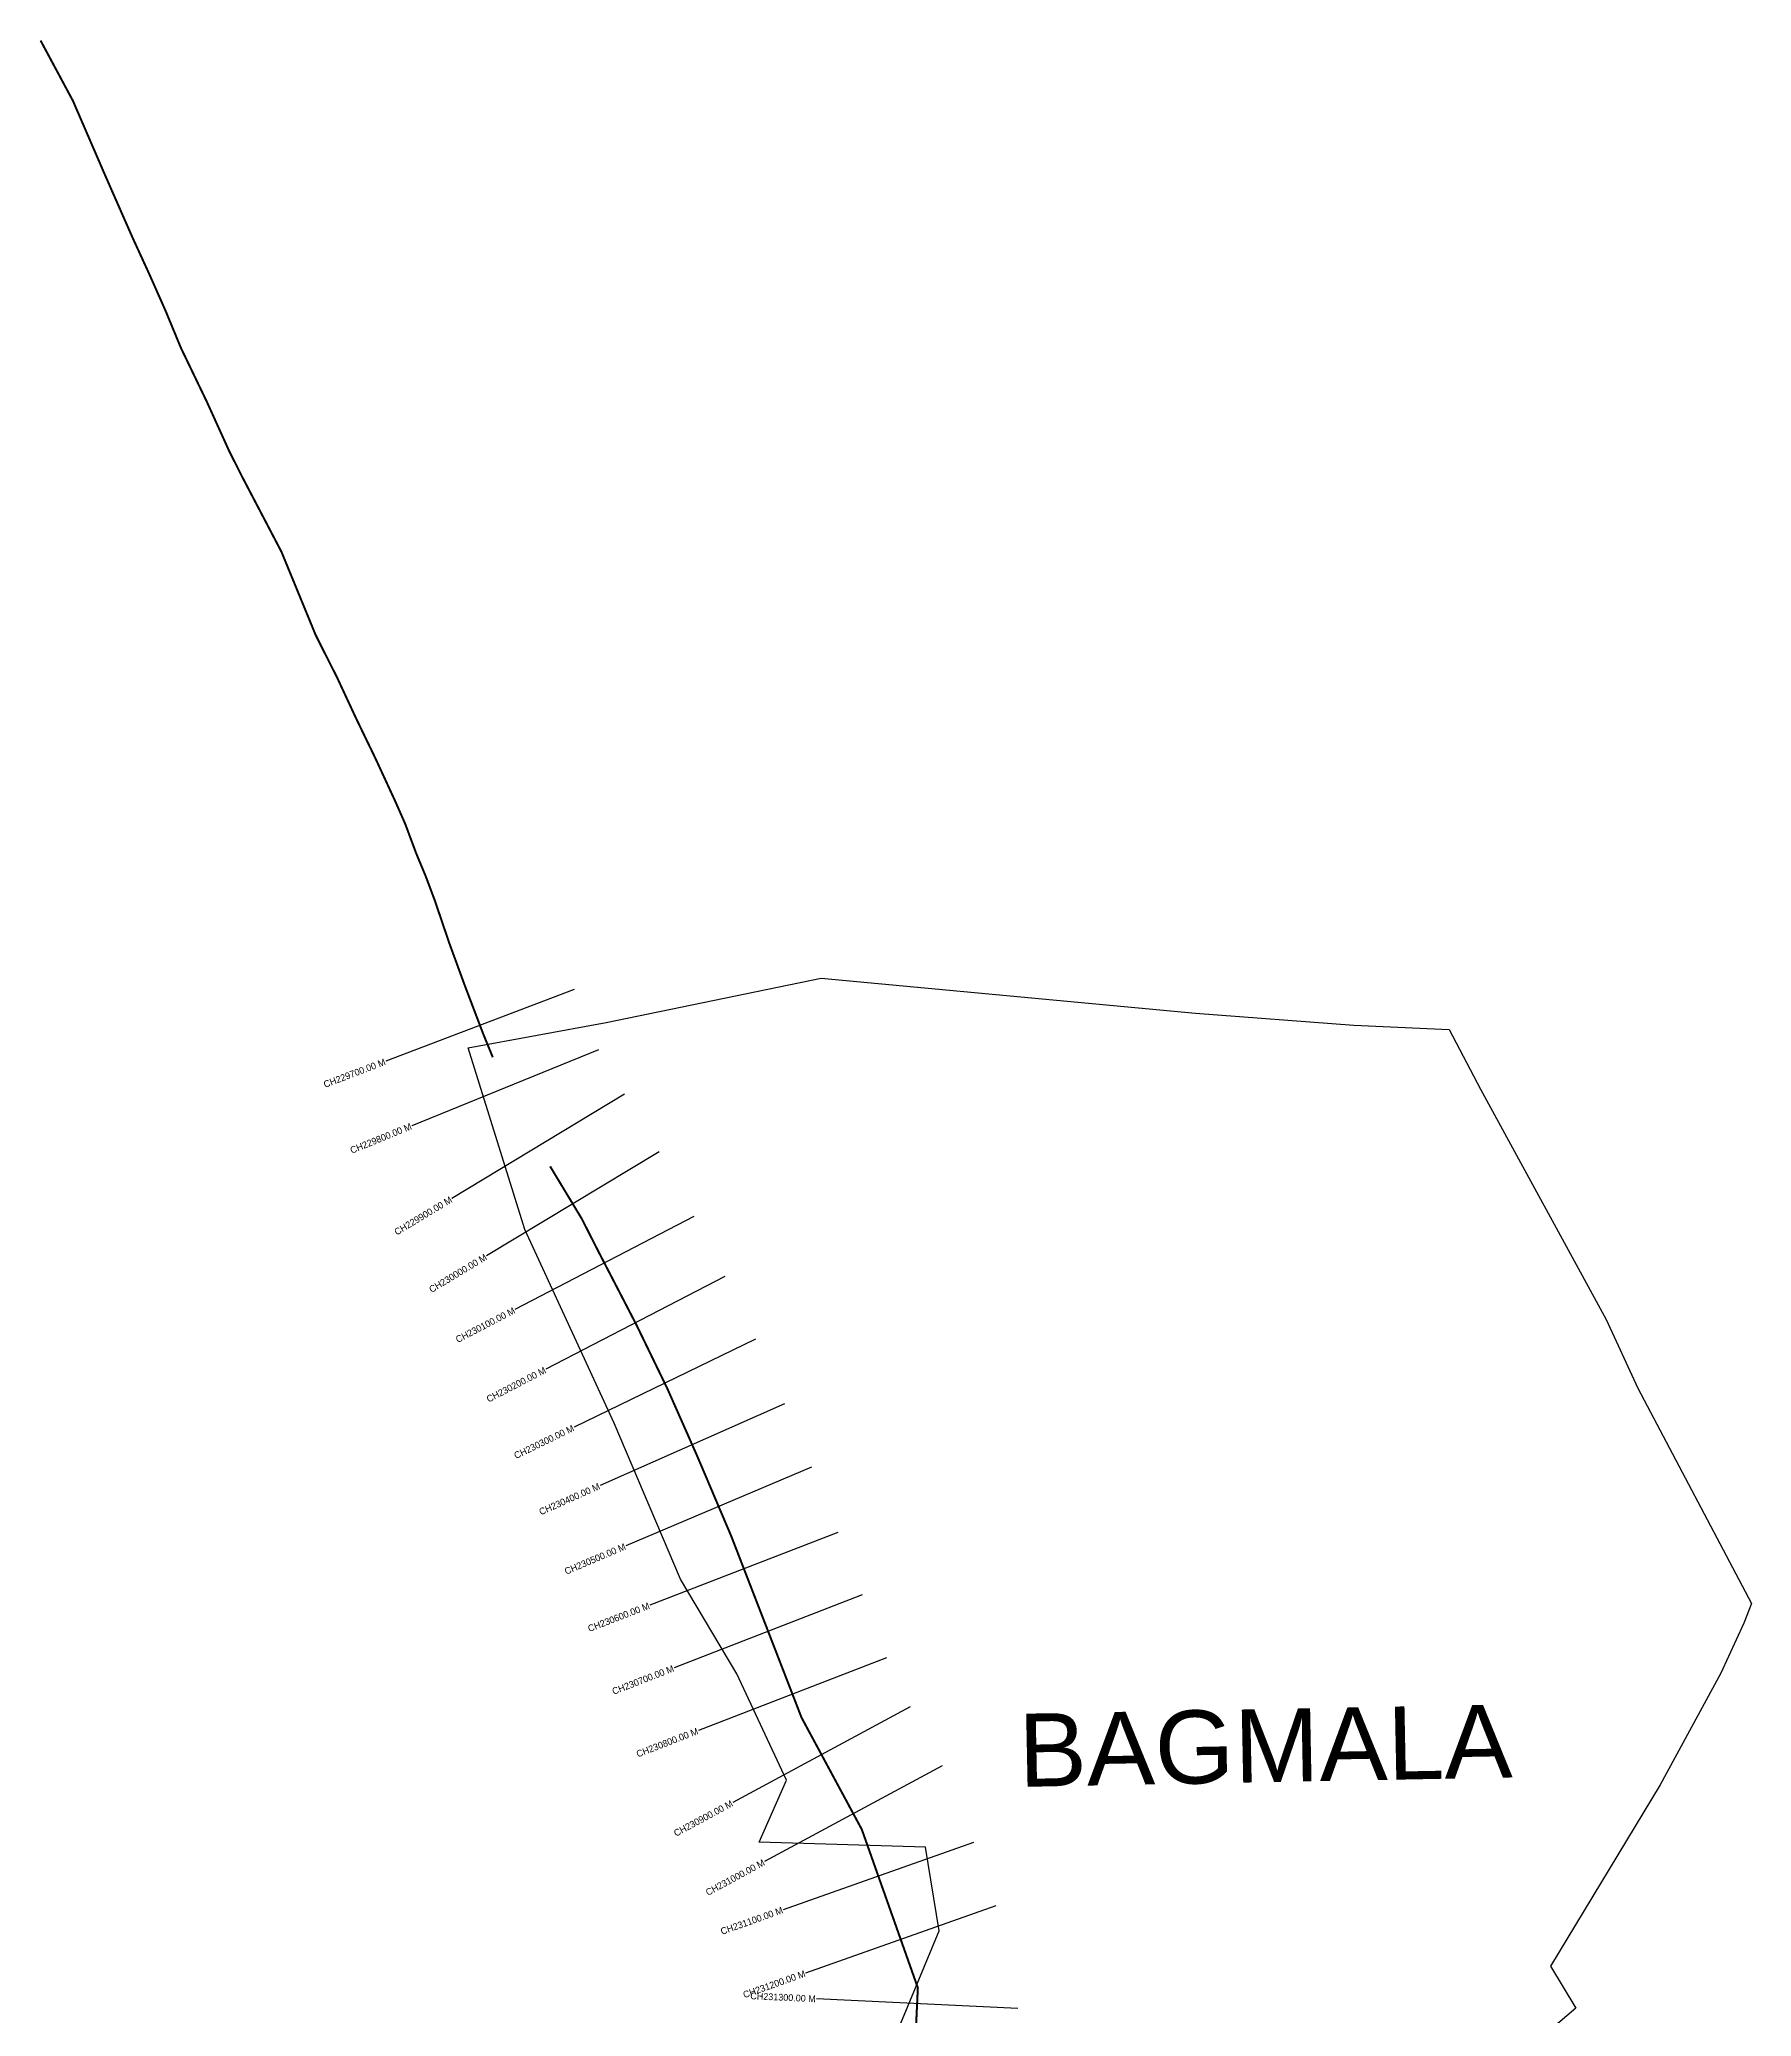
# Model space of a CAD drawing. Header units: metres. Extents: x 278054 to 280823, y 2052985 to 2058666.
# Drawn here: x 278054 to 280601, y 2055725 to 2058666 of the extents above; entities that cross this region are included whole.
import ezdxf
from ezdxf.enums import TextEntityAlignment as Align

# ---------------------------------------------------------------- set-up
doc = ezdxf.new("R2010")
doc.units = ezdxf.units.M
for name, color, linetype in [('CS', 134, 'Continuous'), ('CSMark', 210, 'Continuous'), ('NATURALLY PROTECTED', 3, 'Continuous'), ('village', 3, 'Continuous'), ('VILLAGE NAME', 250, 'Continuous')]:
    doc.layers.add(name, color=color, linetype=linetype)

msp = doc.modelspace()

# ---------------------------------------------------------------- linework, layer by layer
at = {"layer": 'CS'}
for p, q in [((278849.5, 2057253), (278569.2, 2057146.3)), ((278885.7, 2057163.5), (278607.9, 2057050.3)), ((278924.1, 2057097.3), (278667.3, 2056942.1)), ((278975.8, 2057011.7), (278719, 2056856.6)), ((279027.6, 2056915.1), (278761.3, 2056776.9)), ((279073.7, 2056826.3), (278807.4, 2056688.1)), ((279119.2, 2056732.7), (278849.3, 2056601.8)), ((279162.2, 2056636.7), (278887.9, 2056515.2)), ((279202.4, 2056542.7), (278926.3, 2056425.4)), ((279241.8, 2056445.5), (278962.1, 2056337.2)), ((279277.9, 2056352.3), (278998.2, 2056244)), ((279314, 2056259), (279034.3, 2056150.7)), ((279349.4, 2056186), (279085.3, 2056043.7)), ((279396.8, 2056098), (279132.7, 2055955.7)), ((279443.3, 2055984.3), (279160.5, 2055884.2)), ((279476.6, 2055890), (279193.8, 2055789.9)), ((279509.4, 2055737.3), (279209.8, 2055751.4))]:
    msp.add_line(p, q, dxfattribs=at)
at = {"layer": 'NATURALLY PROTECTED', "color": 2, "const_width": 3, "flags": 128}
for points in [[(278055.7, 2058664.7), (278103.9, 2058574.9), (278151.5, 2058464.8), (278192.3, 2058372), (278217.6, 2058316.9), (278242.1, 2058261.6), (278264.5, 2058207.4), (278303.1, 2058127.2), (278336.1, 2058054.4), (278355.7, 2058015.5), (278414, 2057904.2), (278465.1, 2057779.9), (278496.9, 2057716.9), (278524.9, 2057656.7), (278553.7, 2057597.1), (278583.1, 2057533.5), (278598.2, 2057499.2), (278614.6, 2057455.2), (278628.8, 2057421.1), (278642.2, 2057385.3), (278663.7, 2057322), (278686.6, 2057259.4), (278714, 2057187.4), (278728.4, 2057152.2)], [(278813.7, 2056989.9), (278860.7, 2056912.1), (278885.2, 2056863.9), (278941.7, 2056754.9), (278987.8, 2056659.9), (279032.7, 2056558.5), (279083.3, 2056439.4), (279187.7, 2056169.9), (279277.4, 2056003.4), (279360.7, 2055767.9), (279357, 2055688.8)]]:
    msp.add_lwpolyline(points, dxfattribs=at)
at = {"layer": 'village', "color": 3}
msp.add_lwpolyline([(279335.6, 2055715.4), (279392.6, 2055852.5), (279372.3, 2055977), (279124.9, 2055984.5), (279165.3, 2056076.8), (279091.3, 2056234.8), (279007.6, 2056375.6), (278909.1, 2056607.7), (278776.3, 2056896.2), (278691.7, 2057166.4), (278897.2, 2057203.7), (279216.8, 2057269.8), (279773.7, 2057217.6), (280009.2, 2057199.9), (280151, 2057193.5), (280197.6, 2057105), (280384.7, 2056762.1), (280431.9, 2056660.2), (280600.7, 2056339.5), (280589.6, 2056310.3), (280555, 2056235.8), (280464.8, 2056069.8), (280301.6, 2055800.1), (280339.6, 2055737.7), (280272.5, 2055680.9)], dxfattribs=at)

# ---------------------------------------------------------------- texts
at = {"layer": 'CSMark'}
for s, rotation, p in [('CH229700.00 M', 20.8367, (278568.2, 2057145.9)), ('CH229800.00 M', 22.1701, (278607, 2057050)), ('CH229900.00 M', 31.1493, (278666.5, 2056941.6)), ('CH230000.00 M', 31.1493, (278718.2, 2056856.1)), ('CH230100.00 M', 27.4276, (278760.5, 2056776.4)), ('CH230200.00 M', 27.4276, (278806.5, 2056687.7)), ('CH230300.00 M', 25.8738, (278848.4, 2056601.4)), ('CH230400.00 M', 23.8966, (278887, 2056514.8)), ('CH230500.00 M', 23.0183, (278925.4, 2056425)), ('CH230600.00 M', 21.1616, (278961.1, 2056336.9)), ('CH230700.00 M', 21.1616, (278997.2, 2056243.6)), ('CH230800.00 M', 21.1616, (279033.3, 2056150.4)), ('CH230900.00 M', 28.3199, (279084.4, 2056043.2)), ('CH231000.00 M', 28.3199, (279131.8, 2055955.2)), ('CH231100.00 M', 19.4837, (279159.5, 2055883.9)), ('CH231200.00 M', 19.4837, (279192.9, 2055789.6)), ('CH231300.00 M', 357.3054, (279208.8, 2055751.5))]:
    msp.add_text(s, height=10, rotation=rotation, dxfattribs=at).set_placement(p, align=Align.MIDDLE_RIGHT)
at = {"layer": 'VILLAGE NAME', "insert": (279509.4, 2056175.5), "char_height": 108.748, "attachment_point": 1, "rotation": 1.1028}
msp.add_mtext_dynamic_manual_height_columns('{\\fArial|b0|i0|c0|p34;BAGMALA}', width=726.929, gutter_width=543.7, heights=[0], dxfattribs=at)

doc.saveas('drawing.dxf')
